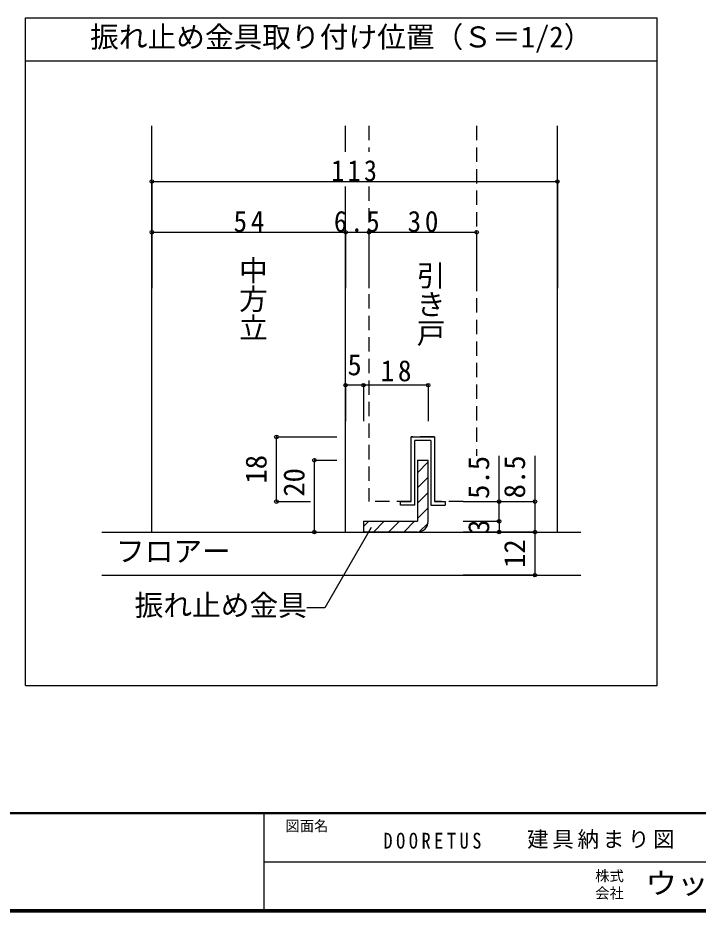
# Model space of a CAD drawing. Units: millimetres at full size, sheet at 1:5, with parts at other scales. Extents: x -973 to 977, y -718 to 696.
# Drawn here: x -170 to 304, y -701 to -78 of the extents above; entities that cross this region are included whole.
import ezdxf
from ezdxf.enums import TextEntityAlignment as Align

# ---------------------------------------------------------------- set-up
doc = ezdxf.new("R2010")
doc.units = ezdxf.units.MM
doc.header["$LTSCALE"] = 5
doc.header["$PDMODE"] = 32
doc.header["$PDSIZE"] = 2.5
doc.linetypes.add('DASHED2', pattern=[3, 2, -1])
for name, color, linetype in [('0-A_文字', 3, 'Continuous'), ('1-3_仕上げ', 2, 'Continuous'), ('1-4_枠', 3, 'Continuous'), ('1-6_扉', 7, 'DASHED2'), ('1-7_金物', 7, 'Continuous'), ('1-A_文字', 7, 'Continuous'), ('1-B_寸法', 7, 'Continuous'), ('F-0_補助線', 7, 'Continuous'), ('F-1_枠', 6, 'Continuous'), ('F-A_文字', 7, 'Continuous')]:
    doc.layers.add(name, color=color, linetype=linetype)
doc.styles.add('@ＭＳ ゴシック', font='')
doc.styles.add('ＭＳ ゴシック', font='')
doc.styles.get('@ＭＳ ゴシック').set_extended_font_data('@MS Gothic')
doc.styles.get('ＭＳ ゴシック').set_extended_font_data('MS Gothic')

msp = doc.modelspace()

# ---------------------------------------------------------------- linework, layer by layer
at = {"layer": '0-A_文字'}
for p, q in [((-164.35, -543.141), (-164.35, -78.141)), ((-164.35, -78.141), (275.65, -78.141)), ((275.65, -543.141), (275.65, -78.141)), ((-164.35, -108.141), (275.65, -108.141)), ((-164.35, -543.141), (275.65, -543.141))]:
    msp.add_line(p, q, dxfattribs=at)
at = {"layer": '1-3_仕上げ'}
for p, q in [((-111.095, -436.182), (222.394, -436.182)), ((-111.095, -466.182), (222.394, -466.182))]:
    msp.add_line(p, q, dxfattribs=at)
at = {"layer": '1-4_枠'}
for p, q in [((-76.339, -436.182), (-76.339, -153.406)), ((58.661, -171.301), (58.661, -153.406)), ((206.161, -436.182), (206.161, -153.406)), ((58.661, -436.182), (58.661, -195.547))]:
    msp.add_line(p, q, dxfattribs=at)
at = {"layer": '1-6_扉'}
for p, q in [((74.911, -153.406), (74.911, -171.301)), ((149.911, -153.406), (149.911, -383.089)), ((74.911, -195.547), (74.911, -414.932)), ((104.286, -414.932), (104.286, -369.932)), ((120.536, -369.932), (104.286, -369.932)), ((120.536, -369.932), (120.536, -414.932)), ((104.286, -414.932), (74.911, -414.932)), ((140.537, -414.932), (120.537, -414.932))]:
    msp.add_line(p, q, dxfattribs=at)
at = {"layer": '1-7_金物'}
for p, q in [((104.287, -414.932), (104.287, -369.932)), ((104.287, -369.932), (120.537, -369.932)), ((106.787, -417.432), (106.787, -372.432)), ((118.037, -372.432), (106.787, -372.432)), ((118.037, -372.432), (118.037, -417.432)), ((120.537, -369.932), (120.537, -414.932)), ((96.787, -414.932), (104.287, -414.932)), ((96.787, -417.432), (96.787, -414.932)), ((120.537, -414.932), (128.037, -414.932)), ((128.037, -414.932), (128.037, -417.432)), ((106.787, -417.432), (96.787, -417.432)), ((118.037, -417.432), (128.037, -417.432))]:
    msp.add_line(p, q, dxfattribs=at)
at = {"layer": '1-7_金物', "color": 3}
for p, q in [((108.662, -386.182), (116.162, -386.182)), ((108.662, -386.182), (108.662, -428.682)), ((116.162, -428.682), (116.162, -386.182)), ((71.162, -428.682), (71.162, -436.182)), ((71.162, -428.682), (108.662, -428.682)), ((108.662, -436.182), (71.162, -436.182))]:
    msp.add_line(p, q, dxfattribs=at)
at = {"layer": '1-7_金物', "color": 4}
for p, q in [((108.662, -394.888), (116.162, -387.388)), ((108.662, -405.495), (116.162, -397.995)), ((108.662, -416.101), (116.162, -408.601)), ((108.662, -426.708), (116.162, -419.208)), ((71.162, -432.388), (74.867, -428.682)), ((77.974, -436.182), (85.474, -428.682)), ((88.581, -436.182), (96.08, -428.682)), ((99.187, -436.182), (106.687, -428.682)), ((109.896, -436.08), (116.062, -429.915))]:
    msp.add_line(p, q, dxfattribs=at)
at = {"layer": '1-7_金物', "color": 3}
msp.add_arc((108.662, -428.682), 7.5, 270, 0, dxfattribs=at)
at = {"layer": '1-A_文字'}
for p, q in [((76.461, -432.971), (44.169, -488.902)), ((44.169, -488.902), (31.669, -488.902))]:
    msp.add_line(p, q, dxfattribs=at)
at = {"layer": '1-B_寸法', "color": 4}
for p, q in [((-76.339, -192.051), (-76.339, -266.293)), ((-76.339, -192.051), (206.161, -192.051)), ((206.161, -192.051), (206.161, -266.293)), ((-76.339, -227.392), (58.661, -227.392)), ((58.661, -227.392), (74.911, -227.392)), ((58.661, -227.392), (58.661, -266.293)), ((74.911, -227.392), (149.911, -227.392)), ((74.911, -227.392), (74.911, -266.293)), ((149.911, -227.392), (149.911, -266.293)), ((71.162, -333.907), (58.661, -333.907)), ((58.661, -333.907), (58.661, -358.907)), ((116.162, -333.907), (71.162, -333.907)), ((71.162, -333.907), (71.162, -358.907)), ((116.162, -333.907), (116.162, -358.907)), ((10.465, -369.932), (52.411, -369.932)), ((10.465, -414.932), (10.465, -369.932)), ((165.537, -428.682), (165.537, -383.089)), ((190.537, -383.089), (190.537, -436.182)), ((36.881, -436.182), (36.881, -386.182)), ((36.881, -386.182), (52.411, -386.182)), ((10.465, -414.932), (34.245, -414.932)), ((140.537, -414.932), (190.537, -414.932)), ((36.881, -436.182), (52.411, -436.182)), ((190.537, -436.182), (140.537, -436.182))]:
    msp.add_line(p, q, dxfattribs=at)
for points in [[(140.537, -428.682), (165.537, -428.682), (165.537, -436.182)], [(190.537, -436.182), (190.537, -466.182), (140.537, -466.182)]]:
    msp.add_lwpolyline(points, dxfattribs=at)
at = {"layer": '1-B_寸法'}
for p in [(-76.339, -192.051), (206.161, -192.051), (-76.339, -227.392), (58.661, -227.392), (74.911, -227.392), (149.911, -227.392), (58.661, -333.907), (71.162, -333.907), (116.162, -333.907), (10.465, -369.932), (36.881, -386.182), (10.465, -414.932), (165.537, -414.932), (190.537, -414.932), (165.537, -428.682), (36.881, -436.182), (165.537, -436.182), (190.537, -436.182), (190.537, -466.182)]:
    msp.add_point(p, dxfattribs=at)
at = {"layer": 'F-1_枠'}
for p, q in [((976.653, -631.667), (-973.347, -631.667)), ((976.653, -632.5), (-973.347, -632.5)), ((1.653, -632.5), (1.653, -699.167)), ((1.653, -665.833), (974.986, -665.834)), ((976.653, -699.167), (-973.347, -699.167)), ((976.653, -700), (-973.347, -700)), ((976.653, -700.833), (-973.347, -700.833))]:
    msp.add_line(p, q, dxfattribs=at)

# ---------------------------------------------------------------- texts
at = {"layer": '0-A_文字', "color": 7, "style": 'ＭＳ ゴシック'}
msp.add_text('振れ止め金具取り付け位置（Ｓ＝1/2）', height=14.66, dxfattribs=at).set_placement((-119.35, -103.141), align=Align.BOTTOM_LEFT)
at = {"layer": '1-A_文字', "style": '@ＭＳ ゴシック'}
for s, p in [('中方立', (-17.589, -243.743)), ('引き戸', (106.161, -247.392))]:
    msp.add_text(s, height=14.66, rotation=270, dxfattribs=at).set_placement(p, align=Align.BOTTOM_LEFT)
at = {"layer": '1-A_文字', "style": 'ＭＳ ゴシック'}
for s, p in [('フロアー', (-101.341, -461.182)), ('振れ止め金具', (-88.331, -498.902))]:
    msp.add_text(s, height=14.66, dxfattribs=at).set_placement(p, align=Align.BOTTOM_LEFT)
at = {"layer": '1-B_寸法', "style": 'ＭＳ ゴシック'}
msp.add_text('5', height=14.66, dxfattribs=at).set_placement((59.911, -331.407), align=Align.BOTTOM_LEFT)
for s, p in [('18', (7.965, -402.432)), ('5.5', (163.037, -413.089)), ('8.5', (188.037, -412.73)), ('20', (34.381, -411.582)), ('3', (163.037, -437.432)), ('12', (188.037, -461.182))]:
    msp.add_text(s, height=14.66, rotation=90, dxfattribs=at).set_placement(p, align=Align.BOTTOM_LEFT)
at = {"layer": '1-B_寸法', "char_height": 14.66, "attachment_point": 7, "style": 'ＭＳ ゴシック'}
for s, insert in [('\\T1.27;\\W0.9;113', (48.661, -192.051)), ('\\T1.27;\\W0.95;54', (-19.464, -227.392)), ('\\T1.27;\\W0.9;6.5', (50.536, -227.392)), ('\\T1.27;\\W0.95;30', (101.786, -227.392)), ('\\T1.27;\\W0.95;18', (83.037, -331.407))]:
    msp.add_mtext(s, dxfattribs=dict(at, insert=insert))
at = {"layer": 'F-0_補助線', "char_height": 11, "attachment_point": 7, "style": 'ＭＳ ゴシック'}
for s, insert in [('\\T1.39;\\W0.85;DOORETUS', (84.986, -656.798)), ('\\T1.17;建具納まり図', (185.035, -656.798))]:
    msp.add_mtext(s, dxfattribs=dict(at, insert=insert))
at = {"layer": 'F-A_文字', "style": 'ＭＳ ゴシック'}
for s, p in [('図面名', (16.653, -646.667)), ('株式', (232.486, -681.5)), ('会社', (232.486, -693.5))]:
    msp.add_text(s, height=7.331, dxfattribs=at).set_placement(p, align=Align.BOTTOM_LEFT)
at = {"layer": 'F-A_文字', "style": 'ＭＳ ゴシック', "width": 1.1}
msp.add_text('ウッドワン・・・', height=14.66, dxfattribs=at).set_placement((267.486, -692.5), align=Align.BOTTOM_LEFT)

doc.saveas('drawing.dxf')
